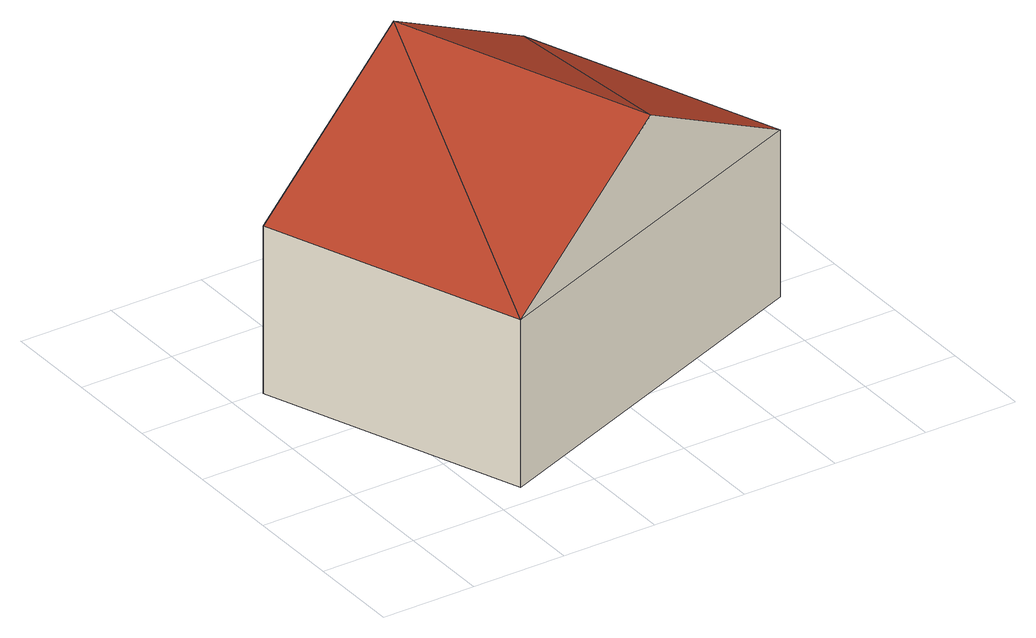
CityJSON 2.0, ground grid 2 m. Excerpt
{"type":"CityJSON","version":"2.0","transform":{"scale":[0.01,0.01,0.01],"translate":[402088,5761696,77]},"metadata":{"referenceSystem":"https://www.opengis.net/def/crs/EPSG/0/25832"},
"CityObjects":{
"building1":{"type":"Building","attributes":{"Gemeindeschluessel":"05515000","Geometrietyp2DReferenz":"3000","function":"31001_2460","roofType":"3100","measuredHeight":5.94},"geometry":[{"type":"Solid","lod":"2","boundaries":[[[[0,1,2,3]],[[4,5,1,0]],[[6,7,5,4]],[[3,2,7,6]],[[0,8,4]],[[6,9,3]],[[3,9,8]],[[8,0,3]],[[9,6,4]],[[4,8,9]],[[1,5,7,2]]]],"semantics":{"surfaces":[{"type":"WallSurface"},{"type":"RoofSurface"},{"type":"GroundSurface"}],"values":[[0,0,0,0,0,0,1,1,1,1,2]]}}]}
},
"vertices":[
[67,596,396],[67,596,38],[272,50,38],[272,50,396],[847,899,396],[847,899,38],[1051,355,396],[1051,355,38],[457,747,632],[661,202,632]
]}
